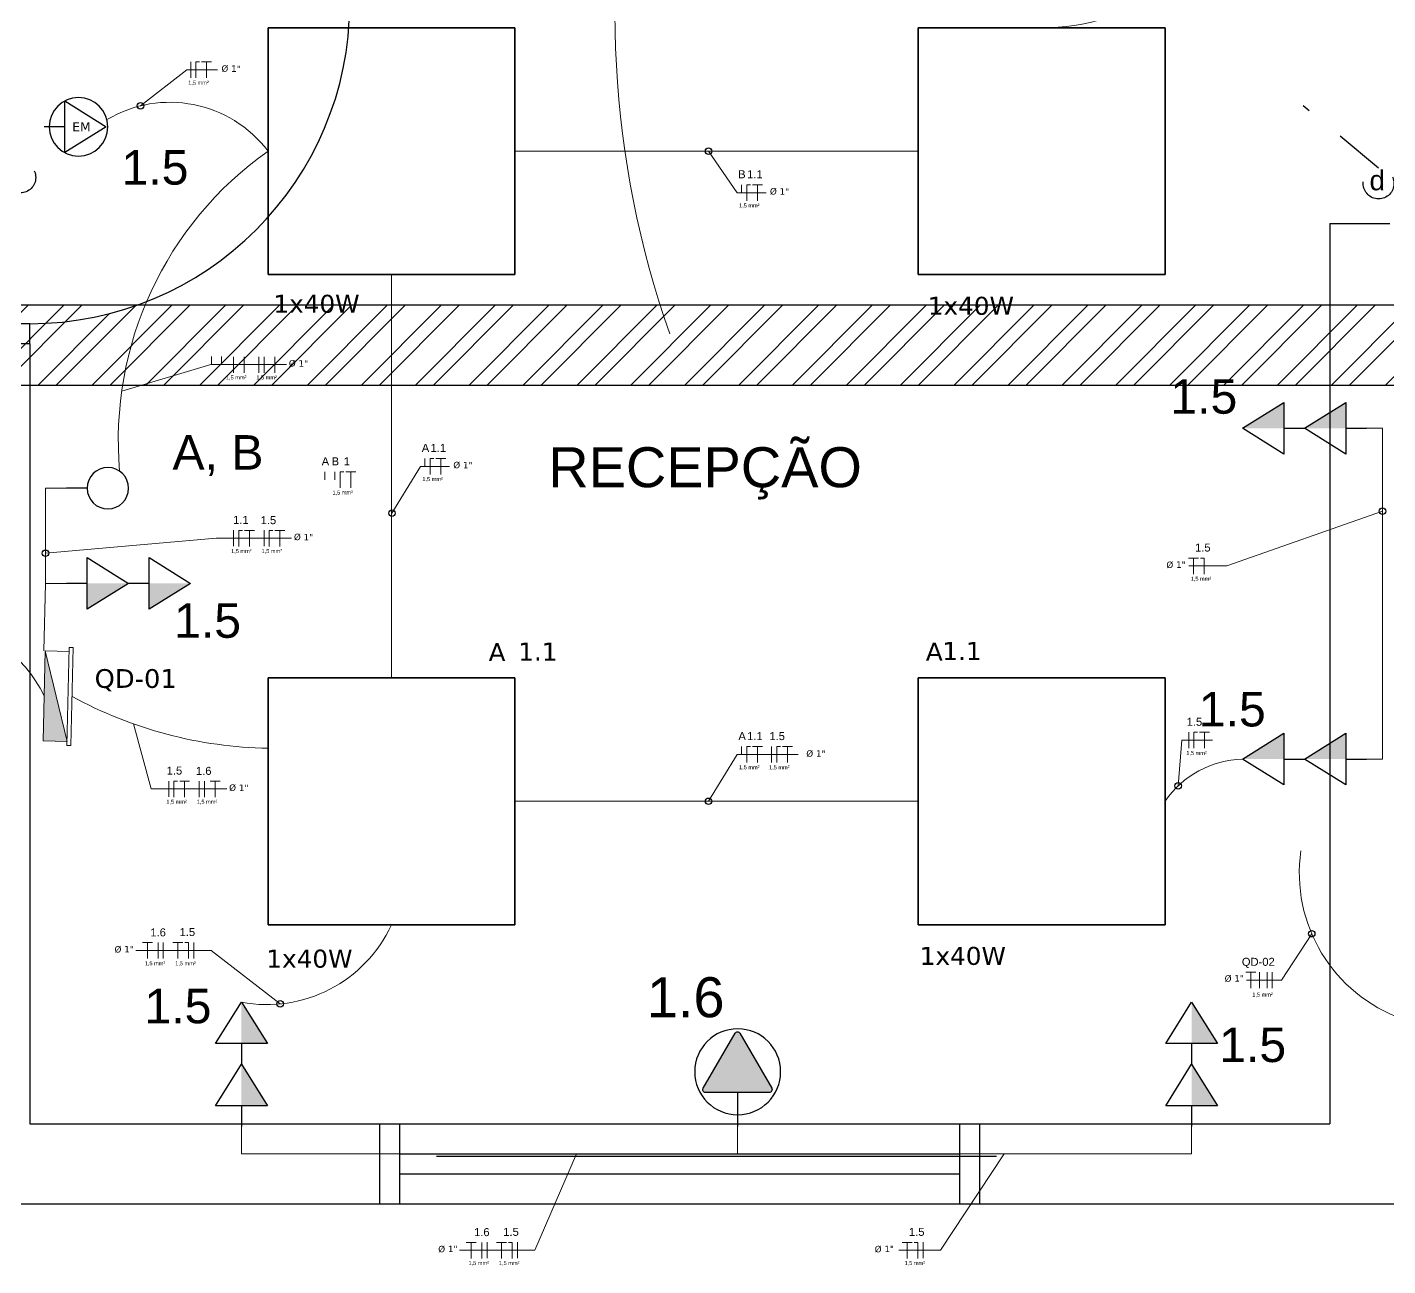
# Model space of a CAD drawing. Header units: metres. Extents: x 3257.7 to 3310.8, y 1679.5 to 1717.1.
# Drawn here: x 3272.143 to 3275.544, y 1693.934 to 1697.03 of the extents above; entities that cross this region are included whole.
import ezdxf
from ezdxf.enums import TextEntityAlignment as Align

# ---------------------------------------------------------------- set-up
doc = ezdxf.new("R2010")
doc.units = ezdxf.units.M
doc.linetypes.add('HIDDEN2', pattern=[0.1875, 0.125, -0.0625])
doc.layers.add('DLX_BLD1_LUM', color=7, linetype='Continuous', true_color=0x55aa00)
for name, color, linetype, lineweight in [('ELE-PEÇAS', 10, 'Continuous', 13), ('Elet TEXT TOMADAS', 7, 'Continuous', 0), ('ELETRODUTO LUMINÁRIAS', 3, 'Continuous', 30), ('ELETRODUTOS', 5, 'Continuous', 20), ('REDE ELETRICA', 7, 'Continuous', 9)]:
    doc.layers.add(name, color=color, linetype=linetype, lineweight=lineweight)
for name, color, linetype in [('ELET- PEÇAS', 4, 'Continuous'), ('ELET-TOMADA', 4, 'Continuous'), ('ELETROCALHA NO FORRO', 6, 'Continuous'), ('ELETRODUTO LUMINÁRIA', 3, 'Continuous'), ('PAREDE', 4, 'Continuous'), ('PROJECAO', 1, 'HIDDEN2'), ('TEXTO-1', 7, 'Continuous'), ('VISTA', 251, 'Continuous')]:
    doc.layers.add(name, color=color, linetype=linetype)
doc.styles.add('ARIAL', font='arial.ttf')
doc.styles.add('GYN_Carimbo_Página', font='arial.ttf', dxfattribs={"height": 0.6})
doc.styles.add('KDF2', font='verdana.ttf', dxfattribs={"width": 0.9})
doc.styles.get("Standard").update_dxf_attribs({"font": 'arial.ttf'})
doc.styles.add('TableTextStyle', font='')
doc.styles.add('VERDANA', font='verdana.ttf')
doc.styles.get('TableTextStyle').set_extended_font_data('VERDANA.TTF')

# ---------------------------------------------------------------- blocks, each defined once
blk = doc.blocks.new('*U12')
blk.add_line((0, 0.12), (0, 0))
blk.add_circle((0, 0.24), 0.12)
at = {"layer": 'REDE ELETRICA', "style": 'GYN_Carimbo_Página'}
blk.add_attdef('COMANDO', text='', height=0.2, dxfattribs=at).set_placement((0, 0.5421), align=Align.MIDDLE_CENTER)
blk = doc.blocks.new('QLT SOBRE-50')
at = {"ltscale": 0.03}
h = blk.add_hatch(color=3, dxfattribs=at)
h.set_gradient(color1=(0, 255, 0), color2=(0, 255, 0), tint=1)
h.paths.add_polyline_path([(-0.225, 0.12), (-0.225, 0), (0.225, 0)])
for p, q in [((-0.245, 0.12), (-0.245, 0.14)), ((0.245, 0.14), (-0.245, 0.14)), ((0.245, 0.12), (0.245, 0.14)), ((0.245, 0.12), (-0.245, 0.12)), ((-0.225, 0.12), (-0.225, 0)), ((0.225, 0), (-0.225, 0.12)), ((0.225, 0), (0.225, 0.12)), ((-0.225, 0), (0.225, 0))]:
    blk.add_line(p, q)
blk = doc.blocks.new('*U15')
for points in [[(0, 0.36), (-0.075, 0.24), (0, 0.24)], [(0, 0.24), (-0.075, 0.24), (-0.15, 0.12), (0, 0.12)]]:
    blk.add_hatch(color=256).paths.add_polyline_path(points)
for p, q in [((0, 0.36), (-0.15, 0.12)), ((0.15, 0.12), (0, 0.36)), ((-0.15, 0.12), (0.15, 0.12)), ((0, 0.12), (0, 0))]:
    blk.add_line(p, q)
at = {"layer": 'REDE ELETRICA', "style": 'GYN_Carimbo_Página'}
blk.add_attdef('CIRCUITO', text='', height=0.2, dxfattribs=at).set_placement((0, 0.5421), align=Align.MIDDLE_CENTER)
blk = doc.blocks.new('TOM-BAIXA')
at = {"layer": 'ELET- PEÇAS'}
blk.add_line((0, -0.0898), (0, 0), dxfattribs=at)
blk.add_lwpolyline([(0.0065, -0.2469), (0.0907, -0.101, 0.57735), (0.0842, -0.0898), (-0.0842, -0.0898, 0.57735), (-0.0907, -0.101), (-0.0065, -0.2469, 0.57735)], format="xyb", close=True, dxfattribs=at)
blk = doc.blocks.new('bifasica')
at = {"layer": 'ELET-TOMADA', "ltscale": 0.5}
blk.add_hatch(color=256, dxfattribs=at).paths.add_polyline_path([(-0.0435, -0.0838, 0.57735), (-0.0322, -0.0903), (0.1136, -0.0061, 0.57735), (0.1136, 0.0068), (-0.0322, 0.0911, 0.57735), (-0.0435, 0.0846)])
at = {"layer": 'ELETRODUTO LUMINÁRIAS'}
blk.add_circle((0.0116, 0.0009), 0.1139, dxfattribs=at)
at = {"layer": 'ELET-TOMADA', "ltscale": 0.5, "rotation": 90}
blk.add_blockref('TOM-BAIXA', (-0.1333, 0.0004), dxfattribs=at)
blk = doc.blocks.new('*U36')
for p, q in [((0, 0.36), (-0.15, 0.12)), ((0.15, 0.12), (0, 0.36)), ((-0.15, 0.12), (0.15, 0.12)), ((0, 0.12), (0, 0))]:
    blk.add_line(p, q)
blk.add_circle((0, 0.2), 0.17)
at = {"layer": 'REDE ELETRICA', "style": 'GYN_Carimbo_Página'}
blk.add_attdef('CIRCUITO', text='', height=0.2, dxfattribs=at).set_placement((0, 0.5421), align=Align.MIDDLE_CENTER)

msp = doc.modelspace()

# ---------------------------------------------------------------- hatches: boundary and pattern name
at = {"layer": 'ELETROCALHA NO FORRO'}
h = msp.add_hatch(dxfattribs=at)
h.set_pattern_fill('ANSI32', color=256, scale=0.01)
h.paths.add_polyline_path([(3272.9616, 1696.3353), (3272.4185, 1696.3353, -0.027694), (3272.3336, 1696.3101, 0.051154), (3272.2886, 1696.1353), (3272.9616, 1696.1353)])
h.paths.add_polyline_path([(3272.3336, 1696.3101, -0.058231), (3272.1491, 1696.2886), (3272.1491, 1696.2386), (3272.1491, 1696.1353), (3272.2886, 1696.1353, -0.051154)])
h.paths.add_polyline_path([(3272.3336, 1696.3101, -0.007623), (3272.3433, 1696.3353), (3271.9491, 1696.3353), (3271.9491, 1696.2886), (3272.1491, 1696.2886, 0.058231)])
h.paths.add_polyline_path([(3272.1491, 1696.2886), (3271.9491, 1696.2886), (3271.9491, 1696.2386), (3272.1491, 1696.2386)])
h.paths.add_polyline_path([(3272.1491, 1696.2386), (3271.9491, 1696.2386), (3271.9491, 1696.1353), (3272.1491, 1696.1353)])
h.paths.add_polyline_path([(3275.3991, 1696.3353), (3272.9616, 1696.3353), (3272.9616, 1696.1353), (3275.3991, 1696.1353)])
h.paths.add_polyline_path([(3276.3616, 1696.3353), (3276.0042, 1696.3353), (3275.9596, 1696.3697), (3275.9596, 1696.777, 0.170652), (3275.7596, 1696.6927), (3275.7596, 1696.3663), (3275.7231, 1696.3353), (3275.5491, 1696.3353), (3275.5491, 1696.1353), (3276.3616, 1696.1353)])
h.paths.add_polyline_path([(3275.5031, 1696.3353), (3275.3991, 1696.3353), (3275.3991, 1696.1353), (3275.5031, 1696.1353)])
h.paths.add_polyline_path([(3275.5491, 1696.3353), (3275.5031, 1696.3353), (3275.5031, 1696.1353), (3275.5491, 1696.1353)])
h.paths.add_polyline_path([(3276.7193, 1696.2973), (3276.6702, 1696.3353), (3276.3616, 1696.3353), (3276.3616, 1696.1353), (3276.6742, 1696.1353), (3276.7193, 1696.1648)])
h.paths.add_polyline_path([(3275.8991, 1698.2861), (3275.7764, 1698.2861), (3275.7596, 1698.2709), (3275.7596, 1697.6886), (3275.8491, 1697.6886), (3275.8991, 1697.6886)])
h.paths.add_polyline_path([(3275.9491, 1698.2793), (3275.9394, 1698.2861), (3275.8991, 1698.2861), (3275.8991, 1697.6886), (3275.9491, 1697.6886)])
h.paths.add_polyline_path([(3275.9596, 1698.272), (3275.9491, 1698.2793), (3275.9491, 1697.6886), (3275.8991, 1697.6886), (3275.8991, 1697.5386), (3275.8491, 1697.5386), (3275.7596, 1697.5386), (3275.7596, 1696.6927, -0.170652), (3275.9596, 1696.777)])
h.paths.add_polyline_path([(3275.8991, 1697.6886), (3275.8491, 1697.6886), (3275.8491, 1697.5386), (3275.8991, 1697.5386)], flags=17)
h.paths.add_polyline_path([(3275.8491, 1697.6886), (3275.7596, 1697.6886), (3275.7596, 1697.5386), (3275.8491, 1697.5386)], flags=17)
h.paths.add_polyline_path([(3269.2491, 1697.5095), (3267.5618, 1697.5095, 0.025129), (3267.5652, 1697.3095), (3269.2491, 1697.3095)])
h.paths.add_polyline_path([(3268.9358, 1697.4869), (3269.0652, 1697.4869), (3269.0005, 1697.3834)], flags=16)
h.paths.add_polyline_path([(3269.4491, 1697.5095), (3269.2491, 1697.5095), (3269.2491, 1697.3095), (3269.4379, 1697.3095), (3269.4491, 1697.2994)])
h.paths.add_polyline_path([(3267.5618, 1697.5095), (3266.3249, 1697.5095), (3266.3249, 1697.4869), (3266.3896, 1697.4869), (3266.3249, 1697.3834, 0.039705), (3266.3556, 1697.3095), (3267.5652, 1697.3095, -0.025129)])
h.paths.add_polyline_path([(3266.3249, 1697.3834), (3266.2603, 1697.4869), (3266.3249, 1697.4869), (3266.3249, 1697.5095), (3265.9991, 1697.5095), (3265.9991, 1697.3386), (3265.8491, 1697.3386), (3265.8491, 1697.5095), (3265.3017, 1697.5095), (3265.2791, 1697.478), (3265.2791, 1697.3379), (3265.3122, 1697.3095), (3266.3556, 1697.3095, -0.039705)])
h.paths.add_polyline_path([(3265.9991, 1697.5095), (3265.8491, 1697.5095), (3265.8491, 1697.3386), (3265.9991, 1697.3386)], flags=17)
h.paths.add_polyline_path([(3276.4581, 1698.1019), (3276.6799, 1698.1019), (3276.6799, 1698.1694), (3276.4581, 1698.1694)], flags=9)

# ---------------------------------------------------------------- linework, layer by layer
msp.add_line((3272.1491, 1694.2886), (3272.5866, 1694.2886))
for centre in [(3272.426, 1696.833), (3273.8461, 1696.7198), (3273.0547, 1695.8149), (3275.5305, 1695.82), (3272.1886, 1695.7148), (3275.0199, 1695.1333), (3273.8461, 1695.0948), (3275.3537, 1694.7639), (3272.7753, 1694.5884)]:
    msp.add_circle(centre, 0.00812)
at = {"layer": 'DLX_BLD1_LUM'}
for points in [[(3272.745, 1697.0283, 0), (3272.745, 1696.4113, 0)], [(3272.745, 1696.4113, 0), (3272.745, 1697.0283, 0)], [(3273.362, 1697.0283, 0), (3272.745, 1697.0283, 0)], [(3272.745, 1697.0283, 0), (3273.362, 1697.0283, 0)], [(3272.745, 1696.4113, 0), (3272.745, 1697.0283, 0)], [(3272.745, 1697.0283, 0), (3273.362, 1697.0283, 0)], [(3272.745, 1697.0283, 0), (3272.745, 1696.4113, 0)], [(3273.362, 1697.0283, 0), (3272.745, 1697.0283, 0)], [(3273.362, 1696.4113, 0), (3273.362, 1697.0283, 0)], [(3273.362, 1697.0283, 0), (3273.362, 1697.0283, 0)], [(3273.362, 1697.0283, 0), (3273.362, 1696.4113, 0)], [(3273.362, 1697.0283, 0), (3273.362, 1697.0283, 0)], [(3273.362, 1697.0283, 0), (3273.362, 1696.4113, 0)], [(3273.362, 1696.4113, 0), (3273.362, 1697.0283, 0)], [(3274.37, 1697.0283, 0), (3274.37, 1696.4113, 0)], [(3274.37, 1696.4113, 0), (3274.37, 1697.0283, 0)], [(3274.37, 1697.0283, 0), (3274.37, 1697.0283, 0)], [(3274.987, 1697.0283, 0), (3274.37, 1697.0283, 0)], [(3274.37, 1697.0283, 0), (3274.37, 1697.0283, 0)], [(3274.37, 1697.0283, 0), (3274.987, 1697.0283, 0)], [(3274.37, 1696.4113, 0), (3274.37, 1697.0283, 0)], [(3274.37, 1697.0283, 0), (3274.987, 1697.0283, 0)], [(3274.37, 1697.0283, 0), (3274.37, 1696.4113, 0)], [(3274.987, 1697.0283, 0), (3274.37, 1697.0283, 0)], [(3274.987, 1696.4113, 0), (3274.987, 1697.0283, 0)], [(3274.987, 1697.0283, 0), (3274.987, 1697.0283, 0)], [(3274.987, 1697.0283, 0), (3274.987, 1696.4113, 0)], [(3274.987, 1697.0283, 0), (3274.987, 1697.0283, 0)], [(3274.987, 1697.0283, 0), (3274.987, 1696.4113, 0)], [(3274.987, 1696.4113, 0), (3274.987, 1697.0283, 0)], [(3272.6531, 1696.4176, 0), (3272.6531, 1696.4176, 0)], [(3272.6531, 1696.4176, 0), (3272.6531, 1696.4176, 0)], [(3272.745, 1696.4113, 0), (3273.362, 1696.4113, 0)], [(3273.362, 1696.4113, 0), (3272.745, 1696.4113, 0)], [(3273.362, 1696.4113, 0), (3272.745, 1696.4113, 0)], [(3272.745, 1696.4113, 0), (3273.362, 1696.4113, 0)], [(3273.362, 1696.4113, 0), (3273.362, 1696.4113, 0)], [(3273.362, 1696.4113, 0), (3273.362, 1696.4113, 0)], [(3274.37, 1696.4113, 0), (3274.37, 1696.4113, 0)], [(3274.37, 1696.4113, 0), (3274.987, 1696.4113, 0)], [(3274.987, 1696.4113, 0), (3274.37, 1696.4113, 0)], [(3274.37, 1696.4113, 0), (3274.37, 1696.4113, 0)], [(3274.987, 1696.4113, 0), (3274.37, 1696.4113, 0)], [(3274.37, 1696.4113, 0), (3274.987, 1696.4113, 0)], [(3274.987, 1696.4113, 0), (3274.987, 1696.4113, 0)], [(3274.987, 1696.4113, 0), (3274.987, 1696.4113, 0)], [(3272.745, 1695.4033, 0), (3272.745, 1694.7863, 0)], [(3272.745, 1694.7863, 0), (3272.745, 1695.4033, 0)], [(3273.362, 1695.4033, 0), (3272.745, 1695.4033, 0)], [(3272.745, 1695.4033, 0), (3273.362, 1695.4033, 0)], [(3272.745, 1694.7863, 0), (3272.745, 1695.4033, 0)], [(3272.745, 1695.4033, 0), (3273.362, 1695.4033, 0)], [(3272.745, 1695.4033, 0), (3272.745, 1694.7863, 0)], [(3273.362, 1695.4033, 0), (3272.745, 1695.4033, 0)], [(3273.362, 1694.7863, 0), (3273.362, 1695.4033, 0)], [(3273.362, 1695.4033, 0), (3273.362, 1695.4033, 0)], [(3273.362, 1695.4033, 0), (3273.362, 1694.7863, 0)], [(3273.362, 1695.4033, 0), (3273.362, 1695.4033, 0)], [(3273.362, 1695.4033, 0), (3273.362, 1694.7863, 0)], [(3273.362, 1694.7863, 0), (3273.362, 1695.4033, 0)], [(3274.37, 1695.4033, 0), (3274.37, 1694.7863, 0)], [(3274.37, 1694.7863, 0), (3274.37, 1695.4033, 0)], [(3274.37, 1695.4033, 0), (3274.37, 1695.4033, 0)], [(3274.987, 1695.4033, 0), (3274.37, 1695.4033, 0)], [(3274.37, 1695.4033, 0), (3274.37, 1695.4033, 0)], [(3274.37, 1695.4033, 0), (3274.987, 1695.4033, 0)], [(3274.37, 1694.7863, 0), (3274.37, 1695.4033, 0)], [(3274.37, 1695.4033, 0), (3274.987, 1695.4033, 0)], [(3274.37, 1695.4033, 0), (3274.37, 1694.7863, 0)], [(3274.987, 1695.4033, 0), (3274.37, 1695.4033, 0)], [(3274.987, 1694.7863, 0), (3274.987, 1695.4033, 0)], [(3274.987, 1695.4033, 0), (3274.987, 1694.7863, 0)], [(3274.987, 1695.4033, 0), (3274.987, 1694.7863, 0)], [(3274.987, 1694.7863, 0), (3274.987, 1695.4033, 0)], [(3275.0258, 1695.1891, 0), (3275.0258, 1695.1891, 0)], [(3275.0258, 1695.1891, 0), (3275.0258, 1695.1891, 0)], [(3272.745, 1694.7863, 0), (3272.745, 1694.7863, 0)], [(3272.745, 1694.7863, 0), (3273.362, 1694.7863, 0)], [(3273.362, 1694.7863, 0), (3272.745, 1694.7863, 0)], [(3272.745, 1694.7863, 0), (3272.745, 1694.7863, 0)], [(3273.362, 1694.7863, 0), (3272.745, 1694.7863, 0)], [(3272.745, 1694.7863, 0), (3273.362, 1694.7863, 0)], [(3273.362, 1694.7863, 0), (3273.362, 1694.7863, 0)], [(3273.362, 1694.7863, 0), (3273.362, 1694.7863, 0)], [(3274.37, 1694.7863, 0), (3274.37, 1694.7863, 0)], [(3274.37, 1694.7863, 0), (3274.987, 1694.7863, 0)], [(3274.987, 1694.7863, 0), (3274.37, 1694.7863, 0)], [(3274.37, 1694.7863, 0), (3274.37, 1694.7863, 0)], [(3274.987, 1694.7863, 0), (3274.37, 1694.7863, 0)], [(3274.37, 1694.7863, 0), (3274.987, 1694.7863, 0)], [(3274.987, 1694.7863, 0), (3274.987, 1694.7863, 0)], [(3274.987, 1694.7863, 0), (3274.987, 1694.7863, 0)]]:
    msp.add_polyline3d(points, dxfattribs=at)
at = {"layer": 'Elet TEXT TOMADAS', "color": 7}
for p, q in [((3272.426, 1696.833), (3272.5415, 1696.923)), ((3272.6182, 1696.923), (3272.5415, 1696.923)), ((3272.6086, 1696.923), (3272.5415, 1696.923)), ((3273.8461, 1696.7198), (3273.9173, 1696.6159)), ((3273.9897, 1696.6159), (3273.9173, 1696.6159)), ((3272.3792, 1696.1202), (3272.6022, 1696.1863)), ((3272.7909, 1696.1863), (3272.6022, 1696.1863)), ((3272.7791, 1696.1863), (3272.7119, 1696.1863)), ((3273.0547, 1695.8149), (3273.1258, 1695.9319)), ((3273.1982, 1695.9319), (3273.1258, 1695.9319)), ((3275.5305, 1695.82), (3275.1412, 1695.6831)), ((3272.1886, 1695.7148), (3272.6151, 1695.7523)), ((3272.8037, 1695.7523), (3272.6151, 1695.7523)), ((3272.792, 1695.7523), (3272.7248, 1695.7523)), ((3275.0469, 1695.6831), (3275.1412, 1695.6831)), ((3272.4089, 1695.2881), (3272.4531, 1695.1257)), ((3275.0199, 1695.1333), (3275.0287, 1695.2476)), ((3275.1053, 1695.2476), (3275.0287, 1695.2476)), ((3273.8461, 1695.0948), (3273.9173, 1695.2118)), ((3274.0704, 1695.2118), (3273.9173, 1695.2118)), ((3272.6418, 1695.1257), (3272.4531, 1695.1257)), ((3272.63, 1695.1257), (3272.5629, 1695.1257)), ((3275.3537, 1694.7639), (3275.2779, 1694.648)), ((3272.4142, 1694.722), (3272.6028, 1694.722)), ((3272.4259, 1694.722), (3272.4931, 1694.722)), ((3272.7753, 1694.5884), (3272.6028, 1694.722)), ((3275.1905, 1694.648), (3275.2779, 1694.648)), ((3273.5161, 1694.2136), (3273.412, 1693.9728)), ((3274.5849, 1694.2136), (3274.4261, 1693.9728)), ((3273.2233, 1693.9728), (3273.412, 1693.9728)), ((3273.235, 1693.9728), (3273.3022, 1693.9728)), ((3274.3218, 1693.9728), (3274.4261, 1693.9728))]:
    msp.add_line(p, q, dxfattribs=at)
at = {"layer": 'Elet TEXT TOMADAS', "color": 7, "ltscale": 0.02}
for p, q in [((3272.5515, 1696.9028), (3272.5515, 1696.9428)), ((3272.5644, 1696.9027), (3272.5644, 1696.9427)), ((3272.5787, 1696.9427), (3272.5912, 1696.9427)), ((3272.6036, 1696.9427), (3272.5912, 1696.9427)), ((3272.5912, 1696.9027), (3272.5912, 1696.9427)), ((3273.9283, 1696.6159), (3273.9283, 1696.6359)), ((3273.9413, 1696.5958), (3273.9413, 1696.6358)), ((3273.9556, 1696.6358), (3273.968, 1696.6358)), ((3273.9805, 1696.6358), (3273.968, 1696.6358)), ((3273.968, 1696.5958), (3273.968, 1696.6358)), ((3272.6035, 1696.1863), (3272.6035, 1696.2063)), ((3272.6289, 1696.1863), (3272.6289, 1696.2063)), ((3272.6587, 1696.166), (3272.6587, 1696.206)), ((3272.6855, 1696.166), (3272.6855, 1696.206)), ((3272.7219, 1696.1661), (3272.7219, 1696.2061)), ((3272.7348, 1696.166), (3272.7348, 1696.206)), ((3272.7616, 1696.166), (3272.7616, 1696.206)), ((3273.1368, 1695.9319), (3273.1368, 1695.9519)), ((3273.1498, 1695.9118), (3273.1498, 1695.9518)), ((3273.1641, 1695.9518), (3273.1766, 1695.9518)), ((3273.189, 1695.9518), (3273.1766, 1695.9518)), ((3273.1766, 1695.9118), (3273.1766, 1695.9518)), ((3272.8866, 1695.8984), (3272.8866, 1695.9184)), ((3272.912, 1695.8984), (3272.912, 1695.9184)), ((3272.925, 1695.8782), (3272.925, 1695.9182)), ((3272.9393, 1695.9182), (3272.9517, 1695.9182)), ((3272.9642, 1695.9182), (3272.9517, 1695.9182)), ((3272.9517, 1695.8782), (3272.9517, 1695.9182)), ((3272.6586, 1695.7324), (3272.6586, 1695.7721)), ((3272.6716, 1695.7319), (3272.6716, 1695.7719)), ((3272.6859, 1695.7719), (3272.6984, 1695.7719)), ((3272.7108, 1695.7719), (3272.6984, 1695.7719)), ((3272.6984, 1695.7319), (3272.6984, 1695.7719)), ((3272.7348, 1695.7321), (3272.7348, 1695.7721)), ((3272.7477, 1695.7319), (3272.7477, 1695.7719)), ((3272.7621, 1695.7719), (3272.7745, 1695.7719)), ((3272.7869, 1695.7719), (3272.7745, 1695.7719)), ((3272.7745, 1695.7319), (3272.7745, 1695.7719)), ((3275.0455, 1695.7028), (3275.0579, 1695.7028)), ((3275.0703, 1695.7028), (3275.0579, 1695.7028)), ((3275.0579, 1695.6628), (3275.0579, 1695.7028)), ((3275.0847, 1695.6628), (3275.0847, 1695.7028)), ((3275.0463, 1695.2277), (3275.0463, 1695.2674)), ((3275.0593, 1695.2273), (3275.0593, 1695.2673)), ((3275.0736, 1695.2673), (3275.086, 1695.2673)), ((3275.0985, 1695.2673), (3275.086, 1695.2673)), ((3275.086, 1695.2273), (3275.086, 1695.2673)), ((3273.9283, 1695.2118), (3273.9283, 1695.2318)), ((3273.9413, 1695.1916), (3273.9413, 1695.2316)), ((3273.9556, 1695.2316), (3273.968, 1695.2316)), ((3273.9805, 1695.2316), (3273.968, 1695.2316)), ((3273.968, 1695.1916), (3273.968, 1695.2316)), ((3274.0033, 1695.1919), (3274.0033, 1695.2316)), ((3274.0163, 1695.1915), (3274.0163, 1695.2315)), ((3274.0306, 1695.2315), (3274.0431, 1695.2315)), ((3274.0555, 1695.2315), (3274.0431, 1695.2315)), ((3274.0431, 1695.1915), (3274.0431, 1695.2315)), ((3272.4967, 1695.1058), (3272.4967, 1695.1455)), ((3272.5097, 1695.1053), (3272.5097, 1695.1453)), ((3272.524, 1695.1453), (3272.5364, 1695.1453)), ((3272.5489, 1695.1453), (3272.5364, 1695.1453)), ((3272.5364, 1695.1053), (3272.5364, 1695.1453)), ((3272.5728, 1695.1055), (3272.5728, 1695.1455)), ((3272.5858, 1695.1053), (3272.5858, 1695.1453)), ((3272.6001, 1695.1453), (3272.6126, 1695.1453)), ((3272.625, 1695.1453), (3272.6126, 1695.1453)), ((3272.6126, 1695.1053), (3272.6126, 1695.1453)), ((3272.431, 1694.7417), (3272.4434, 1694.7417)), ((3272.4558, 1694.7417), (3272.4434, 1694.7417)), ((3272.4434, 1694.7017), (3272.4434, 1694.7417)), ((3272.4702, 1694.7017), (3272.4702, 1694.7417)), ((3272.4831, 1694.7018), (3272.4831, 1694.7418)), ((3272.5071, 1694.7417), (3272.5195, 1694.7417)), ((3272.532, 1694.7417), (3272.5195, 1694.7417)), ((3272.5195, 1694.7017), (3272.5195, 1694.7417)), ((3272.5463, 1694.7017), (3272.5463, 1694.7417)), ((3272.5593, 1694.7021), (3272.5593, 1694.7418)), ((3275.1888, 1694.6679), (3275.2012, 1694.6679)), ((3275.2137, 1694.6679), (3275.2012, 1694.6679)), ((3275.2012, 1694.6279), (3275.2012, 1694.6679)), ((3275.2228, 1694.628), (3275.2228, 1694.668)), ((3275.2421, 1694.628), (3275.2421, 1694.668)), ((3275.255, 1694.6281), (3275.255, 1694.6681)), ((3273.2401, 1693.9924), (3273.2525, 1693.9924)), ((3273.265, 1693.9924), (3273.2525, 1693.9924)), ((3273.2525, 1693.9524), (3273.2525, 1693.9924)), ((3273.2793, 1693.9524), (3273.2793, 1693.9924)), ((3273.2922, 1693.9526), (3273.2922, 1693.9926)), ((3273.3162, 1693.9924), (3273.3287, 1693.9924)), ((3273.3411, 1693.9924), (3273.3287, 1693.9924)), ((3273.3287, 1693.9524), (3273.3287, 1693.9924)), ((3273.3554, 1693.9524), (3273.3554, 1693.9924)), ((3273.3684, 1693.9529), (3273.3684, 1693.9926)), ((3274.3303, 1693.9924), (3274.3428, 1693.9924)), ((3274.3552, 1693.9924), (3274.3428, 1693.9924)), ((3274.3428, 1693.9524), (3274.3428, 1693.9924)), ((3274.3695, 1693.9524), (3274.3695, 1693.9924)), ((3274.3825, 1693.9529), (3274.3825, 1693.9926))]:
    msp.add_line(p, q, dxfattribs=at)
at = {"layer": 'Elet TEXT TOMADAS'}
for p, q in [((3272.5644, 1696.9427), (3272.5736, 1696.9427)), ((3273.9413, 1696.6358), (3273.9505, 1696.6358)), ((3273.1498, 1695.9518), (3273.159, 1695.9518)), ((3272.925, 1695.9182), (3272.9342, 1695.9182)), ((3272.6716, 1695.7719), (3272.6808, 1695.7719)), ((3272.7477, 1695.7719), (3272.7569, 1695.7719)), ((3275.0847, 1695.7028), (3275.0755, 1695.7028)), ((3275.0593, 1695.2673), (3275.0685, 1695.2673)), ((3273.9413, 1695.2316), (3273.9505, 1695.2316)), ((3274.0163, 1695.2315), (3274.0255, 1695.2315)), ((3272.5097, 1695.1453), (3272.5189, 1695.1453)), ((3272.5463, 1694.7417), (3272.5371, 1694.7417)), ((3273.3554, 1693.9924), (3273.3462, 1693.9924)), ((3274.3695, 1693.9924), (3274.3603, 1693.9924))]:
    msp.add_line(p, q, dxfattribs=at)
at = {"layer": 'ELETROCALHA NO FORRO'}
for p, q in [((3269.7051, 1696.3353), (3275.7231, 1696.3353)), ((3269.6947, 1696.1353), (3276.6742, 1696.1353))]:
    msp.add_line(p, q, dxfattribs=at)
at = {"layer": 'ELETRODUTOS'}
for p, q in [((3273.362, 1696.7198), (3274.37, 1696.7198)), ((3273.0535, 1696.4113), (3273.0535, 1695.4033)), ((3275.491, 1696.0272), (3275.5305, 1696.0272)), ((3275.5305, 1696.0272), (3275.5305, 1695.2003)), ((3272.241, 1695.8773), (3272.1886, 1695.8773)), ((3272.1886, 1695.8773), (3272.1886, 1695.6396)), ((3272.1886, 1695.6396), (3272.1848, 1695.4709)), ((3272.1886, 1695.6396), (3272.241, 1695.6396)), ((3275.5305, 1695.2003), (3275.491, 1695.2003)), ((3273.362, 1695.0948), (3274.37, 1695.0948)), ((3272.6785, 1694.2823), (3272.6785, 1694.2136)), ((3273.9182, 1694.2136), (3273.9182, 1694.2823)), ((3275.0535, 1694.2136), (3275.0535, 1694.2823)), ((3272.6785, 1694.2136), (3273.9182, 1694.2136)), ((3273.9182, 1694.2136), (3275.0535, 1694.2136))]:
    msp.add_line(p, q, dxfattribs=at)
for centre, radius, start, end in [((3276.0335, 1697.0668), 2.4216, 166.8763, 199.3841), ((3274.6852, 1697.5328), 0.5046, 269.2392, 342.021), ((3272.4993, 1696.5336), 0.3083, 37.151, 120.6487), ((3273.2552, 1695.9971), 0.8847, 125.2224, 185.0129), ((3271.8987, 1695.2235), 0.3165, 25.2195, 86.9631), ((3272.7639, 1696.2899), 1.0628, 241.3885, 268.9807), ((3275.1875, 1694.9573), 0.2431, 91.6093, 145.5592), ((3275.7096, 1694.9156), 0.3869, 171.716, 250.5721), ((3272.7417, 1694.9301), 0.3434, 259.3957, 335.2304)]:
    msp.add_arc(centre, radius, start, end, dxfattribs=at)
at = {"layer": 'PAREDE'}
for p, q in [((3275.3991, 1696.5386), (3275.3991, 1694.2886)), ((3275.3991, 1696.5386), (3275.5491, 1696.5386)), ((3272.1491, 1694.2886), (3273.0241, 1694.2886)), ((3273.0241, 1694.0886), (3273.0241, 1694.2886)), ((3274.5241, 1694.2886), (3275.3991, 1694.2886)), ((3274.5241, 1694.0886), (3274.5241, 1694.2886)), ((3274.5241, 1694.2886), (3275.3991, 1694.2886)), ((3268.3741, 1694.0886), (3273.0241, 1694.0886)), ((3274.5241, 1694.0886), (3278.9991, 1694.0886))]:
    msp.add_line(p, q, dxfattribs=at)
at = {"layer": 'PAREDE', "linetype": 'Continuous'}
for q in [(3271.9491, 1696.2386), (3272.1491, 1694.2886)]:
    msp.add_line((3272.1491, 1696.2386), q, dxfattribs=at)
at = {"layer": 'PROJECAO'}
msp.add_line((3275.5208, 1696.6775), (3275.3324, 1696.8333), dxfattribs=at)
for centre in [(3272.1256, 1696.654), (3275.5208, 1696.639)]:
    msp.add_circle(centre, 0.0385, dxfattribs=at)
at = {"layer": 'VISTA', "linetype": 'Continuous'}
for p, q in [((3272.1491, 1696.2886), (3271.9491, 1696.2886)), ((3272.1491, 1696.2386), (3272.1491, 1696.2886))]:
    msp.add_line(p, q, dxfattribs=at)
at = {"layer": 'VISTA'}
for p, q in [((3273.0241, 1694.2886), (3274.5241, 1694.2886)), ((3273.0741, 1694.0886), (3273.0741, 1694.2886)), ((3274.4741, 1694.0886), (3274.4741, 1694.2886)), ((3273.0741, 1694.2136), (3274.4741, 1694.2136)), ((3274.566, 1694.2073), (3273.166, 1694.2073)), ((3273.0741, 1694.1636), (3274.4741, 1694.1636)), ((3273.0241, 1694.0886), (3274.5241, 1694.0886))]:
    msp.add_line(p, q, dxfattribs=at)
at = {"layer": 'VISTA', "linetype": 'Continuous'}
msp.add_arc((3272.1491, 1697.0886), 0.8, 270, 0, dxfattribs=at)

# ---------------------------------------------------------------- block references
at = {"layer": 'ELE-PEÇAS', "xscale": -0.5, "yscale": 0.5, "zscale": 0.5, "rotation": 268.709035191884}
msp.add_blockref('QLT SOBRE-50', (3272.185, 1695.3584), dxfattribs=at)
at = {"layer": 'ELET-TOMADA', "color": 1, "lineweight": 25, "xscale": -0.9426021381704572, "yscale": 0.9426021381704572, "zscale": 0.9426021381704572, "rotation": 270}
msp.add_blockref('bifasica', (3273.9179, 1694.4079), dxfattribs=at)
at = {"layer": 'ELETRODUTO LUMINÁRIA'}
ref = msp.add_blockref('*U36', (3272.185, 1696.7807), dxfattribs=dict(at, xscale=-0.4310284338323022, yscale=0.4310284338323022, zscale=0.4310284338323022, rotation=270.0000000000001))
ref.add_attrib('CIRCUITO', '1.5', dxfattribs={"layer": 'REDE ELETRICA', "height": 0.08621, "style": 'GYN_Carimbo_Página'}).set_placement((3272.4623, 1696.6793), align=Align.MIDDLE_CENTER)
ref = msp.add_blockref('*U15', (3275.3359, 1696.0272), dxfattribs=dict(at, xscale=-0.4310284338323022, yscale=0.4310284338323022, zscale=0.4310284338323022, rotation=90))
ref.add_attrib('CIRCUITO', '1.5', dxfattribs={"layer": 'REDE ELETRICA', "height": 0.08621, "style": 'GYN_Carimbo_Página'}).set_placement((3275.084, 1696.1067), align=Align.MIDDLE_CENTER)
at = {"layer": 'ELETRODUTO LUMINÁRIA', "xscale": -0.4310284338323022, "yscale": 0.4310284338323022, "zscale": 0.4310284338323022}
for p, rotation in [((3275.491, 1696.0272), 90), ((3272.241, 1695.6396), 270), ((3275.491, 1695.2003), 90)]:
    msp.add_blockref('*U15', p, dxfattribs=dict(at, rotation=rotation))
at = {"layer": 'ELETRODUTO LUMINÁRIA'}
ref = msp.add_blockref('*U12', (3272.241, 1695.8773), dxfattribs=dict(at, xscale=-0.4310284338323022, yscale=0.4310284338323022, zscale=0.4310284338323022, rotation=270))
ref.add_attrib('COMANDO', 'A, B', dxfattribs={"layer": 'REDE ELETRICA', "height": 0.08621, "style": 'GYN_Carimbo_Página'}).set_placement((3272.6197, 1695.9669), align=Align.MIDDLE_CENTER)
ref = msp.add_blockref('*U15', (3272.3962, 1695.6396), dxfattribs=dict(at, xscale=-0.4310284338323022, yscale=0.4310284338323022, zscale=0.4310284338323022, rotation=270))
ref.add_attrib('CIRCUITO', '1.5', dxfattribs={"layer": 'REDE ELETRICA', "height": 0.08621, "style": 'GYN_Carimbo_Página'}).set_placement((3272.5937, 1695.5466), align=Align.MIDDLE_CENTER)
ref = msp.add_blockref('*U15', (3275.3359, 1695.2003), dxfattribs=dict(at, xscale=-0.4310284338323022, yscale=0.4310284338323022, zscale=0.4310284338323022, rotation=90))
ref.add_attrib('CIRCUITO', '1.5', dxfattribs={"layer": 'REDE ELETRICA', "height": 0.08621, "style": 'GYN_Carimbo_Página'}).set_placement((3275.1551, 1695.325), align=Align.MIDDLE_CENTER)
ref = msp.add_blockref('*U15', (3272.6785, 1694.4374), dxfattribs=dict(at, xscale=-0.4310284338323022, yscale=0.4310284338323022, zscale=0.4310284338323022))
ref.add_attrib('CIRCUITO', '1.5', dxfattribs={"layer": 'REDE ELETRICA', "height": 0.08621, "style": 'GYN_Carimbo_Página'}).set_placement((3272.5197, 1694.583), align=Align.MIDDLE_CENTER)
ref = msp.add_blockref('*U15', (3275.0535, 1694.4374), dxfattribs=dict(at, xscale=-0.4310284338323022, yscale=0.4310284338323022, zscale=0.4310284338323022))
ref.add_attrib('CIRCUITO', '1.5', dxfattribs={"layer": 'REDE ELETRICA', "height": 0.08621, "style": 'GYN_Carimbo_Página'}).set_placement((3275.2061, 1694.4862), align=Align.MIDDLE_CENTER)
at = {"layer": 'ELETRODUTO LUMINÁRIA', "xscale": -0.4310284338323022, "yscale": 0.4310284338323022, "zscale": 0.4310284338323022}
for p in [(3272.6785, 1694.2823), (3275.0535, 1694.2823)]:
    msp.add_blockref('*U15', p, dxfattribs=at)

# ---------------------------------------------------------------- texts
for s, p in [('RECEPÇÃO', (3273.4454, 1695.8798)), ('1.6', (3273.6917, 1694.5551))]:
    msp.add_text(s, height=0.1).set_placement(p)
at = {"layer": 'Elet TEXT TOMADAS', "style": 'KDF2'}
for rotation, p in [(359.274, (3272.6282, 1696.9184)), (359.274, (3273.9993, 1696.6115)), (359.274, (3272.7966, 1696.1817)), (359.274, (3273.2078, 1695.9275)), (359.274, (3272.8095, 1695.7477)), (0.726, (3274.9905, 1695.6779)), (359.274, (3274.0902, 1695.2064)), (359.274, (3272.6475, 1695.1211)), (0.726, (3272.3612, 1694.7168)), (0.726, (3275.1361, 1694.6439)), (0.726, (3273.1703, 1693.9676)), (0.726, (3274.2614, 1693.9676))]:
    msp.add_text('%%C 1"', height=0.016, rotation=rotation, dxfattribs=at).set_placement(p)
at = {"layer": 'Elet TEXT TOMADAS', "color": 7, "ltscale": 0.05, "style": 'ARIAL'}
for s, height, rotation, p in [('1,5 mm²', 0.01, 0, (3272.5453, 1696.8859)), ('B', 0.02, 0, (3273.92, 1696.6521)), ('1.1', 0.02, 0, (3273.9425, 1696.6521)), ('1,5 mm²', 0.01, 0, (3273.9222, 1696.5791)), ('1,5 mm²', 0.01, 0, (3272.6396, 1696.1492)), ('1,5 mm²', 0.01, 0, (3272.7157, 1696.1492)), ('A', 0.02, 0, (3273.1291, 1695.9681)), ('1.1', 0.02, 0, (3273.151, 1695.9681)), ('A', 0.02, 0, (3272.8789, 1695.9345)), ('B', 0.02, 0, (3272.9037, 1695.9345)), ('1', 0.02, 0, (3272.9341, 1695.9345)), ('1,5 mm²', 0.01, 0, (3273.1307, 1695.8951)), ('1,5 mm²', 0.01, 0, (3272.9059, 1695.8615)), ('1.1', 0.02, 0, (3272.6575, 1695.7882)), ('1.5', 0.02, 0, (3272.7264, 1695.7875)), ('1.5', 0.02, 360, (3275.0621, 1695.7191)), ('1,5 mm²', 0.01, 0, (3272.6525, 1695.7152)), ('1,5 mm²', 0.01, 0, (3272.7286, 1695.7152)), ('1,5 mm²', 0.01, 360, (3275.0512, 1695.646)), ('1.5', 0.02, 0, (3275.0411, 1695.2836)), ('A', 0.02, 0, (3273.9206, 1695.2479)), ('1.1', 0.02, 0, (3273.9425, 1695.2479)), ('1.5', 0.02, 0, (3273.9981, 1695.2478)), ('1,5 mm²', 0.01, 0, (3275.0402, 1695.2106)), ('1.5', 0.02, 0, (3272.4915, 1695.1616)), ('1.6', 0.02, 0, (3272.5647, 1695.1609)), ('1,5 mm²', 0.01, 0, (3273.9222, 1695.1749)), ('1,5 mm²', 0.01, 0, (3273.9972, 1695.1747)), ('1,5 mm²', 0.01, 0, (3272.4906, 1695.0886)), ('1,5 mm²', 0.01, 0, (3272.5667, 1695.0886)), ('1.6', 0.02, 360, (3272.4507, 1694.7572)), ('1.5', 0.02, 360, (3272.5237, 1694.758)), ('1,5 mm²', 0.01, 360, (3272.4367, 1694.6849)), ('1,5 mm²', 0.01, 360, (3272.5129, 1694.6849)), ('QD-02', 0.02, 360, (3275.179, 1694.6836)), ('1,5 mm²', 0.01, 360, (3275.2052, 1694.6067)), ('1.6', 0.02, 360, (3273.2598, 1694.008)), ('1.5', 0.02, 360, (3273.3328, 1694.0087)), ('1.5', 0.02, 360, (3274.3469, 1694.0087)), ('1,5 mm²', 0.01, 360, (3273.2459, 1693.9357)), ('1,5 mm²', 0.01, 360, (3273.322, 1693.9357)), ('1,5 mm²', 0.01, 360, (3274.3361, 1693.9357))]:
    msp.add_text(s, height=height, rotation=rotation, dxfattribs=at).set_placement(p)
at = {"layer": 'Elet TEXT TOMADAS', "style": 'TableTextStyle'}
for s, p in [('1x40W', (3272.7583, 1696.3158)), ('1x40W', (3274.394, 1696.3108)), ('1.1', (3274.4305, 1695.4481)), ('A', (3273.2962, 1695.4451)), ('1.1', (3273.3702, 1695.4466)), ('A', (3274.3891, 1695.4466)), ('1x40W', (3272.7406, 1694.679)), ('1x40W', (3274.3739, 1694.686))]:
    msp.add_text(s, height=0.045, dxfattribs=at).set_placement(p)
at = {"layer": 'Elet TEXT TOMADAS', "insert": (3275.5369, 1696.672), "char_height": 0.05, "attachment_point": 3}
msp.add_mtext_dynamic_manual_height_columns('d', width=0.096022, gutter_width=12.5, heights=[0], dxfattribs=at)
at = {"layer": 'ELETRODUTO LUMINÁRIA', "style": 'TableTextStyle'}
msp.add_text('EM', height=0.0225, dxfattribs=at).set_placement((3272.2553, 1696.7694))
at = {"layer": 'TEXTO-1', "ltscale": 0.05, "style": 'VERDANA'}
msp.add_text('QD-01', height=0.04691, rotation=360, dxfattribs=at).set_placement((3272.3113, 1695.3783))

doc.saveas('drawing.dxf')
